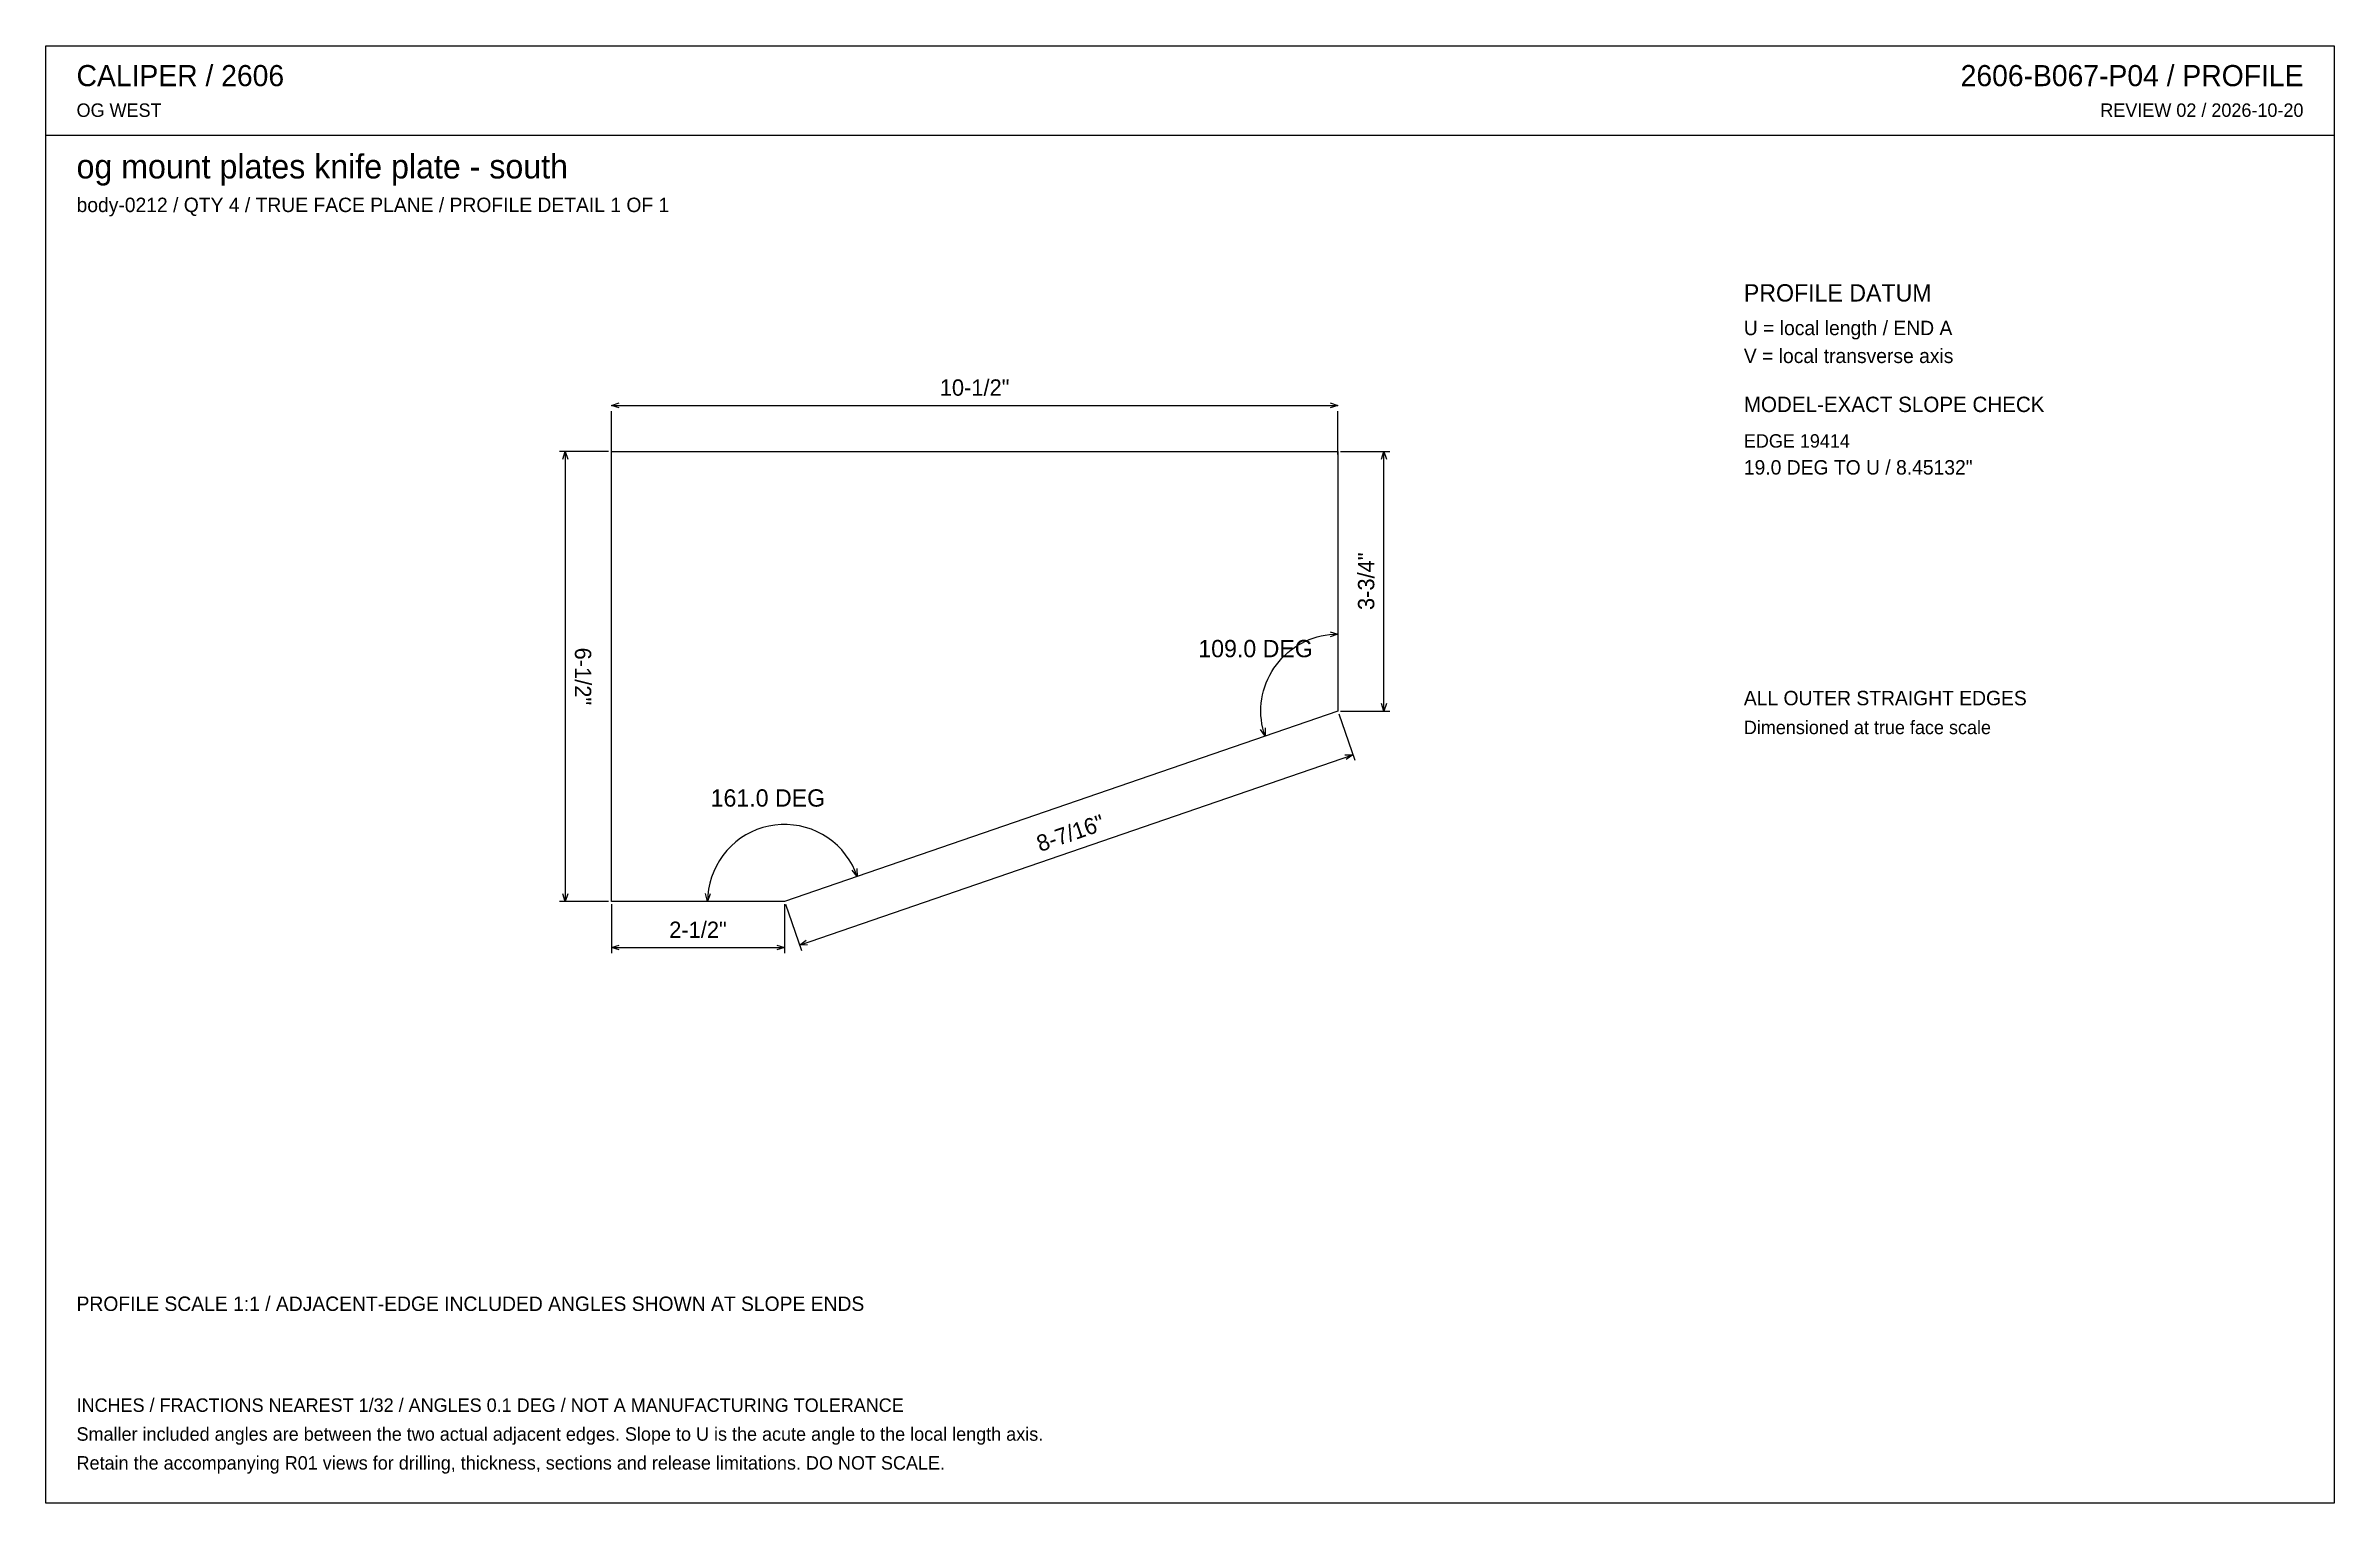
# Model space of a CAD drawing. Header units: inches. Extents: x 0.5 to 33.5, y 0.5 to 21.5.
import ezdxf
from ezdxf.enums import TextEntityAlignment as Align

# ---------------------------------------------------------------- set-up
doc = ezdxf.new("R2010")
doc.units = ezdxf.units.IN
doc.header["$MEASUREMENT"] = 0

msp = doc.modelspace()

# ---------------------------------------------------------------- linework, layer by layer
at = {"layer": 'ANNOTATION'}
for p, q in [((8.643, 16.333), (8.754, 16.368)), ((8.643, 16.333), (19.135, 16.333)), ((8.754, 16.299), (8.643, 16.333)), ((8.643, 15.625), (8.643, 16.25)), ((19.023, 16.368), (19.135, 16.333)), ((19.135, 16.333), (19.023, 16.299)), ((19.135, 15.625), (19.135, 16.25)), ((8.602, 15.667), (7.893, 15.667)), ((7.942, 15.556), (7.977, 15.667)), ((7.977, 15.667), (7.977, 9.167)), ((7.977, 15.667), (8.011, 15.556)), ((19.176, 15.667), (19.885, 15.667)), ((19.767, 15.556), (19.801, 15.667)), ((19.801, 11.917), (19.801, 15.667)), ((19.801, 15.667), (19.836, 15.556)), ((18.56, 12.868), (18.613, 12.897)), ((18.613, 12.897), (18.667, 12.924)), ((18.667, 12.924), (18.722, 12.948)), ((18.722, 12.948), (18.779, 12.969)), ((18.779, 12.969), (18.836, 12.987)), ((18.836, 12.987), (18.895, 13.002)), ((18.895, 13.002), (18.954, 13.013)), ((18.954, 13.013), (19.014, 13.021)), ((19.014, 13.021), (19.074, 13.026)), ((19.023, 13.059), (19.135, 13.028)), ((19.135, 13.028), (19.024, 12.99)), ((19.074, 13.026), (19.135, 13.028)), ((18.213, 12.537), (18.248, 12.586)), ((18.248, 12.586), (18.286, 12.633)), ((18.286, 12.633), (18.326, 12.679)), ((18.326, 12.679), (18.368, 12.721)), ((18.368, 12.721), (18.413, 12.762)), ((18.413, 12.762), (18.46, 12.8)), ((18.46, 12.8), (18.509, 12.835)), ((18.509, 12.835), (18.56, 12.868)), ((18.063, 12.209), (18.08, 12.267)), ((18.08, 12.267), (18.101, 12.324)), ((18.101, 12.324), (18.124, 12.379)), ((18.124, 12.379), (18.151, 12.434)), ((18.151, 12.434), (18.181, 12.486)), ((18.181, 12.486), (18.213, 12.537)), ((18.023, 11.911), (18.025, 11.971)), ((18.025, 11.85), (18.023, 11.911)), ((18.025, 11.971), (18.029, 12.031)), ((18.029, 12.031), (18.037, 12.091)), ((18.037, 12.091), (18.048, 12.151)), ((18.048, 12.151), (18.063, 12.209)), ((19.176, 11.917), (19.885, 11.917)), ((19.801, 11.917), (19.767, 12.028)), ((19.836, 12.028), (19.801, 11.917)), ((18.084, 11.555), (18.018, 11.651)), ((18.031, 11.79), (18.025, 11.85)), ((18.039, 11.73), (18.031, 11.79)), ((18.051, 11.671), (18.039, 11.73)), ((18.066, 11.613), (18.051, 11.671)), ((18.084, 11.555), (18.066, 11.613)), ((18.084, 11.672), (18.084, 11.555)), ((19.148, 11.877), (19.379, 11.207)), ((11.36, 8.536), (19.352, 11.286)), ((19.235, 11.283), (19.352, 11.286)), ((19.352, 11.286), (19.258, 11.217)), ((10.916, 10.254), (10.83, 10.233)), ((11.004, 10.269), (10.916, 10.254)), ((11.093, 10.277), (11.004, 10.269)), ((11.182, 10.277), (11.093, 10.277)), ((11.271, 10.27), (11.182, 10.277)), ((11.359, 10.257), (11.271, 10.27)), ((11.446, 10.236), (11.359, 10.257)), ((10.371, 9.966), (10.31, 9.901)), ((10.438, 10.025), (10.371, 9.966)), ((10.509, 10.079), (10.438, 10.025)), ((10.584, 10.127), (10.509, 10.079)), ((10.663, 10.169), (10.584, 10.127)), ((10.745, 10.204), (10.663, 10.169)), ((10.83, 10.233), (10.745, 10.204)), ((11.531, 10.208), (11.446, 10.236)), ((11.613, 10.174), (11.531, 10.208)), ((11.692, 10.133), (11.613, 10.174)), ((11.768, 10.086), (11.692, 10.133)), ((11.84, 10.032), (11.768, 10.086)), ((11.907, 9.974), (11.84, 10.032)), ((11.969, 9.91), (11.907, 9.974)), ((10.12, 9.601), (10.089, 9.517)), ((10.159, 9.681), (10.12, 9.601)), ((10.203, 9.759), (10.159, 9.681)), ((10.254, 9.832), (10.203, 9.759)), ((10.31, 9.901), (10.254, 9.832)), ((12.026, 9.841), (11.969, 9.91)), ((12.077, 9.768), (12.026, 9.841)), ((12.123, 9.692), (12.077, 9.768)), ((12.194, 9.528), (12.121, 9.619)), ((12.161, 9.611), (12.123, 9.692)), ((12.194, 9.528), (12.161, 9.611)), ((12.186, 9.644), (12.194, 9.528)), ((7.977, 9.167), (7.942, 9.278)), ((8.011, 9.278), (7.977, 9.167)), ((10.032, 9.167), (10.002, 9.279)), ((10.071, 9.276), (10.032, 9.167)), ((10.036, 9.256), (10.032, 9.167)), ((10.046, 9.344), (10.036, 9.256)), ((10.064, 9.432), (10.046, 9.344)), ((10.089, 9.517), (10.064, 9.432)), ((8.602, 9.167), (7.893, 9.167)), ((8.643, 9.125), (8.643, 8.417)), ((11.143, 9.125), (11.143, 8.417)), ((11.157, 9.127), (11.387, 8.457)), ((11.36, 8.536), (11.454, 8.605)), ((8.643, 8.5), (8.754, 8.535)), ((8.643, 8.5), (11.143, 8.5)), ((8.754, 8.465), (8.643, 8.5)), ((11.032, 8.535), (11.143, 8.5)), ((11.143, 8.5), (11.032, 8.465)), ((11.476, 8.54), (11.36, 8.536))]:
    msp.add_line(p, q, dxfattribs=at)
at = {"layer": 'OUTLINE'}
for p, q in [((0.472, 21.528), (33.528, 21.528)), ((0.472, 0.472), (0.472, 21.528)), ((33.528, 21.528), (33.528, 0.472)), ((0.472, 20.236), (33.528, 20.236)), ((8.643, 15.667), (19.135, 15.667)), ((8.643, 9.167), (8.643, 15.667)), ((19.135, 15.667), (19.135, 11.917)), ((19.135, 11.917), (11.143, 9.167)), ((11.143, 9.167), (8.643, 9.167)), ((33.528, 0.472), (0.472, 0.472))]:
    msp.add_line(p, q, dxfattribs=at)

# ---------------------------------------------------------------- texts
at = {"layer": 'ANNOTATION'}
for s, height, p in [('CALIPER / 2606', 0.30556, (0.917, 20.944)), ('OG WEST', 0.1944, (0.917, 20.5)), ('og mount plates knife plate - south', 0.34722, (0.917, 19.611)), ('body-0212 / QTY 4 / TRUE FACE PLANE / PROFILE DETAIL 1 OF 1', 0.20833, (0.917, 19.125)), ('PROFILE DATUM', 0.25, (25, 17.833)), ('U = local length / END A', 0.20833, (25, 17.347)), ('V = local transverse axis', 0.20833, (25, 16.944)), ('MODEL-EXACT SLOPE CHECK', 0.22222, (25, 16.236)), ('EDGE 19414', 0.1944, (25, 15.722)), ('19.0 DEG TO U / 8.45132"', 0.20833, (25, 15.333)), ('ALL OUTER STRAIGHT EDGES', 0.20833, (25, 12)), ('Dimensioned at true face scale', 0.19444, (25, 11.583)), ('PROFILE SCALE 1:1 / ADJACENT-EDGE INCLUDED ANGLES SHOWN AT SLOPE ENDS', 0.20833, (0.917, 3.25)), ('INCHES / FRACTIONS NEAREST 1/32 / ANGLES 0.1 DEG / NOT A MANUFACTURING TOLERANCE', 0.19444, (0.917, 1.792)), ('Smaller included angles are between the two actual adjacent edges. Slope to U is the acute angle to the local length axis.', 0.194444, (0.917, 1.375)), ('Retain the accompanying R01 views for drilling, thickness, sections and release limitations. DO NOT SCALE.', 0.194444, (0.917, 0.958))]:
    msp.add_text(s, height=height, dxfattribs=at).set_placement(p)
for s, height, p in [('2606-B067-P04 / PROFILE', 0.30556, (33.083, 20.944)), ('REVIEW 02 / 2026-10-20', 0.19444, (33.083, 20.5))]:
    msp.add_text(s, height=height, dxfattribs=at).set_placement(p, align=Align.RIGHT)
for s, height, p in [('10-1/2"', 0.2361, (13.889, 16.472)), ('109.0 DEG', 0.25, (17.947, 12.694)), ('161.0 DEG', 0.25, (10.903, 10.536)), ('2-1/2"', 0.2361, (9.893, 8.639))]:
    msp.add_text(s, height=height, dxfattribs=at).set_placement(p, align=Align.CENTER)
for s, rotation, p in [('3-3/4"', 90, (19.662, 13.792)), ('6-1/2"', -90, (8.115, 12.417)), ('8-7/16"', 18.9894, (15.311, 10.043))]:
    msp.add_text(s, height=0.2361, rotation=rotation, dxfattribs=at).set_placement(p, align=Align.CENTER)

doc.saveas('drawing.dxf')
